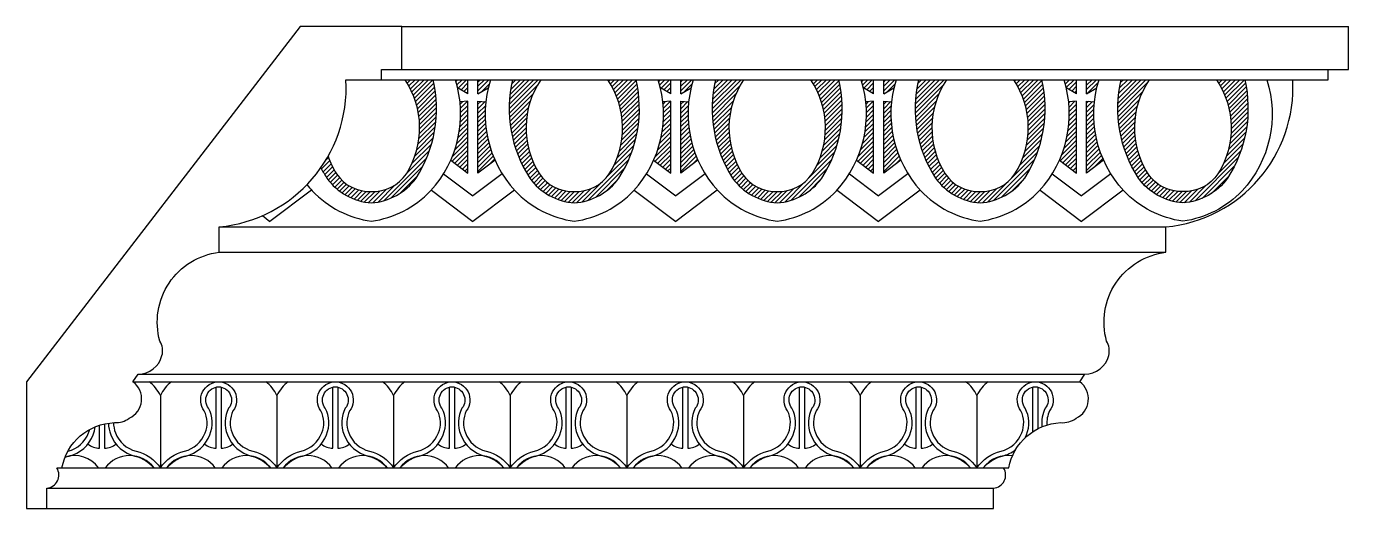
# Model space of a CAD drawing. Extents: x 9 to 270, y 682 to 777.
import ezdxf

# ---------------------------------------------------------------- set-up
doc = ezdxf.new("R2010")
doc.units = 0
doc.header["$LTSCALE"] = 10
doc.header["$MEASUREMENT"] = 0
for name, color, linetype in [('3', 3, 'CONTINUOUS'), ('4', 4, 'CONTINUOUS'), ('7', 7, 'CONTINUOUS')]:
    doc.layers.add(name, color=color, linetype=linetype)
pattern_1 = [(45, (-56, -56.6096), (-0.44194174, 0.44194174), [])]
pattern_2 = [(45, (-96, -56.6096), (-0.44194174, 0.44194174), [])]
pattern_3 = [(45, (-136, -56.6096), (-0.44194174, 0.44194174), [])]

msp = doc.modelspace()

# ---------------------------------------------------------------- hatches: boundary and pattern name
at = {"layer": '3'}
h = msp.add_hatch(dxfattribs=at)
h.set_pattern_fill('ANSI31', color=256, scale=5, style=0)
h.set_pattern_definition(pattern_1)
h.paths.add_polyline_path([(86.15, 747.44, 0.20319), (89.53, 766.82), (83.98, 766.82, -0.297247), (84.24, 748.27, -0.262813), (77.36, 744.81, -0.262813), (70.48, 748.27, -0.056905), (68.8, 751.74, -0.02417), (67.38, 749.48, 0.023475), (68.57, 747.44, 0.224863), (77.36, 742.57, 0.224863)])
h = msp.add_hatch(dxfattribs=at)
h.set_pattern_fill('ANSI31', color=256, scale=5, style=0)
h.set_pattern_definition(pattern_3)
h.paths.add_polyline_path([(96.36, 766.82), (93.91, 766.82, -0.018345), (94.35, 765.24), (96.36, 764.04)])
h.paths.add_polyline_path([(96.36, 762.59), (94.82, 762.5, -0.133078), (93, 750.97), (96.36, 748.44)])
h.paths.add_polyline_path([(99.9, 762.5), (98.36, 762.59), (98.36, 748.44), (101.72, 750.97, -0.133078)])
h.paths.add_polyline_path([(98.36, 766.82), (98.36, 764.04), (100.37, 765.24, -0.018345), (100.81, 766.82)])
h = msp.add_hatch(dxfattribs=at)
h.set_pattern_fill('ANSI31', color=256, scale=5, style=0)
h.set_pattern_definition(pattern_3)
h.paths.add_polyline_path([(129.53, 766.82), (123.98, 766.82, -0.297247), (124.24, 748.27, -0.262813), (117.36, 744.81, -0.262813), (110.48, 748.27, -0.297247), (110.74, 766.82), (105.19, 766.82, 0.20319), (108.57, 747.44, 0.224863), (117.36, 742.57, 0.224863), (126.15, 747.44, 0.20319)])
h = msp.add_hatch(dxfattribs=at)
h.set_pattern_fill('ANSI31', color=256, scale=5, style=0)
h.set_pattern_definition(pattern_2)
h.paths.add_polyline_path([(136.36, 766.82), (133.91, 766.82, -0.018345), (134.35, 765.24), (136.36, 764.04)])
h.paths.add_polyline_path([(136.36, 762.59), (134.82, 762.5, -0.133078), (133, 750.97), (136.36, 748.44)])
h.paths.add_polyline_path([(139.9, 762.5), (138.36, 762.59), (138.36, 748.44), (141.72, 750.97, -0.133078)])
h.paths.add_polyline_path([(138.36, 766.82), (138.36, 764.04), (140.37, 765.24, -0.018345), (140.81, 766.82)])
h = msp.add_hatch(dxfattribs=at)
h.set_pattern_fill('ANSI31', color=256, scale=5, style=0)
h.set_pattern_definition(pattern_2)
h.paths.add_polyline_path([(169.53, 766.82), (163.98, 766.82, -0.297247), (164.24, 748.27, -0.262813), (157.36, 744.81, -0.262813), (150.48, 748.27, -0.297247), (150.74, 766.82), (145.19, 766.82, 0.20319), (148.57, 747.44, 0.224863), (157.36, 742.57, 0.224863), (166.15, 747.44, 0.20319)])
h = msp.add_hatch(dxfattribs=at)
h.set_pattern_fill('ANSI31', color=256, scale=5, style=0)
h.set_pattern_definition(pattern_1)
h.paths.add_polyline_path([(176.36, 766.82), (173.91, 766.82, -0.018345), (174.35, 765.24), (176.36, 764.04)])
h.paths.add_polyline_path([(176.36, 762.59), (174.82, 762.5, -0.133078), (173, 750.97), (176.36, 748.44)])
h.paths.add_polyline_path([(179.9, 762.5), (178.36, 762.59), (178.36, 748.44), (181.72, 750.97, -0.133078)])
h.paths.add_polyline_path([(178.36, 766.82), (178.36, 764.04), (180.37, 765.24, -0.018345), (180.81, 766.82)])
h = msp.add_hatch(dxfattribs=at)
h.set_pattern_fill('ANSI31', color=256, scale=5, style=0)
h.set_pattern_definition(pattern_1)
h.paths.add_polyline_path([(209.53, 766.82), (203.98, 766.82, -0.297247), (204.24, 748.27, -0.262813), (197.36, 744.81, -0.262813), (190.48, 748.27, -0.297247), (190.74, 766.82), (185.19, 766.82, 0.20319), (188.57, 747.44, 0.224863), (197.36, 742.57, 0.224863), (206.15, 747.44, 0.20319)])
h = msp.add_hatch(dxfattribs=at)
h.set_pattern_fill('ANSI31', color=256, scale=5, style=0)
h.set_pattern_definition(pattern_1)
h.paths.add_polyline_path([(216.36, 766.82), (213.91, 766.82, -0.018345), (214.35, 765.24), (216.36, 764.04)])
h.paths.add_polyline_path([(216.36, 762.59), (214.82, 762.5, -0.133078), (213, 750.97), (216.36, 748.44)])
h.paths.add_polyline_path([(219.9, 762.5), (218.36, 762.59), (218.36, 748.44), (221.72, 750.97, -0.133078)])
h.paths.add_polyline_path([(218.36, 766.82), (218.36, 764.04), (220.37, 765.24, -0.018345), (220.81, 766.82)])
h = msp.add_hatch(dxfattribs=at)
h.set_pattern_fill('ANSI31', color=256, scale=5, style=0)
h.set_pattern_definition(pattern_1)
h.paths.add_polyline_path([(230.74, 766.82), (225.19, 766.82, 0.20319), (228.57, 747.44, 0.224863), (237.36, 742.57, 0.224863), (246.15, 747.44, 0.20319), (249.53, 766.82), (243.98, 766.82, -0.297247), (244.24, 748.27, -0.262813), (237.36, 744.81, -0.262813), (230.48, 748.27, -0.297247)])

# ---------------------------------------------------------------- linework, layer by layer
for p, q in [((96.36, 764.04), (96.36, 766.82)), ((98.36, 764.04), (98.36, 766.82)), ((136.36, 764.04), (136.36, 766.82)), ((138.36, 764.04), (138.36, 766.82)), ((176.36, 764.04), (176.36, 766.82)), ((178.36, 764.04), (178.36, 766.82)), ((216.36, 764.04), (216.36, 766.82)), ((218.36, 764.04), (218.36, 766.82)), ((96.36, 764.04), (94.35, 765.24)), ((98.36, 764.04), (100.37, 765.24)), ((136.36, 764.04), (134.35, 765.24)), ((138.36, 764.04), (140.37, 765.24)), ((176.36, 764.04), (174.35, 765.24)), ((178.36, 764.04), (180.37, 765.24)), ((216.36, 764.04), (214.35, 765.24)), ((218.36, 764.04), (220.37, 765.24)), ((96.36, 762.59), (94.82, 762.5)), ((96.36, 748.44), (96.36, 762.59)), ((98.36, 748.44), (98.36, 762.59)), ((98.36, 762.59), (99.9, 762.5)), ((136.36, 762.59), (134.82, 762.5)), ((136.36, 748.44), (136.36, 762.59)), ((138.36, 748.44), (138.36, 762.59)), ((138.36, 762.59), (139.9, 762.5)), ((176.36, 762.59), (174.82, 762.5)), ((176.36, 748.44), (176.36, 762.59)), ((178.36, 748.44), (178.36, 762.59)), ((178.36, 762.59), (179.9, 762.5)), ((216.36, 762.59), (214.82, 762.5)), ((216.36, 748.44), (216.36, 762.59)), ((218.36, 762.59), (219.9, 762.5)), ((218.36, 748.44), (218.36, 762.59)), ((93, 750.97), (96.36, 748.44)), ((101.72, 750.97), (98.36, 748.44)), ((133, 750.97), (136.36, 748.44)), ((141.72, 750.97), (138.36, 748.44)), ((173, 750.97), (176.36, 748.44)), ((181.72, 750.97), (178.36, 748.44)), ((213, 750.97), (216.36, 748.44)), ((221.72, 750.97), (218.36, 748.44)), ((91.58, 748.28), (97.36, 743.93)), ((103.14, 748.28), (97.36, 743.93)), ((131.58, 748.28), (137.36, 743.93)), ((143.14, 748.28), (137.36, 743.93)), ((171.58, 748.28), (177.36, 743.93)), ((183.14, 748.28), (177.36, 743.93)), ((211.58, 748.28), (217.36, 743.93)), ((223.14, 748.28), (217.36, 743.93)), ((65.55, 745.09), (57.36, 738.92)), ((89.17, 745.09), (97.36, 738.92)), ((105.55, 745.09), (97.36, 738.92)), ((129.17, 745.09), (137.36, 738.92)), ((145.55, 745.09), (137.36, 738.92)), ((169.17, 745.09), (177.36, 738.92)), ((185.55, 745.09), (177.36, 738.92)), ((209.17, 745.09), (217.36, 738.92)), ((225.55, 745.09), (217.36, 738.92)), ((55.88, 740.04), (57.36, 738.92)), ((35.74, 704.57), (35.74, 690.32)), ((58.74, 704.57), (58.74, 690.32)), ((81.74, 704.57), (81.74, 690.32)), ((104.74, 704.57), (104.74, 690.32)), ((127.74, 704.57), (127.74, 690.32)), ((150.74, 704.57), (150.74, 690.32)), ((173.74, 704.57), (173.74, 690.32)), ((196.74, 704.57), (196.74, 690.32))]:
    msp.add_line(p, q, dxfattribs=at)
for points in [[(64.64, 746.16, 0.018159), (65.7, 744.93, 0.168546), (77.36, 738.94, 0.168546), (89.02, 744.93, 0.269333), (93.91, 766.82)], [(67.38, 749.48, 0.023475), (68.57, 747.44, 0.224863), (77.36, 742.57, 0.224863), (86.15, 747.44, 0.20319), (89.53, 766.82)], [(68.8, 751.74, 0.056905), (70.48, 748.27, 0.262813), (77.36, 744.81, 0.262813), (84.24, 748.27, 0.297247), (83.98, 766.82)], [(100.81, 766.82, 0.269333), (105.7, 744.93, 0.168546), (117.36, 738.94, 0.168546), (129.02, 744.93, 0.269333), (133.91, 766.82)], [(105.19, 766.82, 0.20319), (108.57, 747.44, 0.224863), (117.36, 742.57, 0.224863), (126.15, 747.44, 0.20319), (129.53, 766.82)], [(110.74, 766.82, 0.297247), (110.48, 748.27, 0.262813), (117.36, 744.81, 0.262813), (124.24, 748.27, 0.297247), (123.98, 766.82)], [(140.81, 766.82, 0.269333), (145.7, 744.93, 0.168546), (157.36, 738.94, 0.168546), (169.02, 744.93, 0.269333), (173.91, 766.82)], [(145.19, 766.82, 0.20319), (148.57, 747.44, 0.224863), (157.36, 742.57, 0.224863), (166.15, 747.44, 0.20319), (169.53, 766.82)], [(150.74, 766.82, 0.297247), (150.48, 748.27, 0.262813), (157.36, 744.81, 0.262813), (164.24, 748.27, 0.297247), (163.98, 766.82)], [(180.81, 766.82, 0.269333), (185.7, 744.93, 0.168546), (197.36, 738.94, 0.168546), (209.02, 744.93, 0.269333), (213.91, 766.82)], [(185.19, 766.82, 0.20319), (188.57, 747.44, 0.224863), (197.36, 742.57, 0.224863), (206.15, 747.44, 0.20319), (209.53, 766.82)], [(190.74, 766.82, 0.297247), (190.48, 748.27, 0.262813), (197.36, 744.81, 0.262813), (204.24, 748.27, 0.297247), (203.98, 766.82)], [(253.91, 766.82, -0.269333), (249.02, 744.93, -0.168546), (237.36, 738.94, -0.168546), (225.7, 744.93, -0.269333), (220.81, 766.82)], [(249.53, 766.82, -0.20319), (246.15, 747.44, -0.224863), (237.36, 742.57, -0.224863), (228.57, 747.44, -0.20319), (225.19, 766.82)], [(243.98, 766.82, -0.297247), (244.24, 748.27, -0.262813), (237.36, 744.81, -0.262813), (230.48, 748.27, -0.297247), (230.74, 766.82)], [(37.96, 707.32, 0.12957), (35.74, 704.57, 0.12957), (33.51, 707.32)], [(35.74, 690.32, -0.182463), (40.51, 693.64, 0.251769), (44.57, 697.22, 0.213006), (44.41, 701.55, -0.609889), (47.24, 707.32, -0.609889), (50.06, 701.55, 0.213006), (49.9, 697.22, 0.251769), (53.96, 693.64, -0.182463), (58.74, 690.32)], [(60.96, 707.32, 0.12957), (58.74, 704.57, 0.12957), (56.51, 707.32)], [(58.74, 690.32, -0.182463), (63.51, 693.64, 0.251769), (67.57, 697.22, 0.213006), (67.41, 701.55, -0.609889), (70.24, 707.32, -0.609889), (73.06, 701.55, 0.213006), (72.9, 697.22, 0.251769), (76.96, 693.64, -0.182463), (81.74, 690.32)], [(83.96, 707.32, 0.12957), (81.74, 704.57, 0.12957), (79.51, 707.32)], [(81.74, 690.32, -0.182463), (86.51, 693.64, 0.251769), (90.57, 697.22, 0.213006), (90.41, 701.55, -0.609889), (93.24, 707.32, -0.609889), (96.06, 701.55, 0.213006), (95.9, 697.22, 0.251769), (99.96, 693.64, -0.182463), (104.74, 690.32)], [(106.96, 707.32, 0.12957), (104.74, 704.57, 0.12957), (102.51, 707.32)], [(104.74, 690.32, -0.182463), (109.51, 693.64, 0.251769), (113.57, 697.22, 0.213006), (113.41, 701.55, -0.609889), (116.24, 707.32, -0.609889), (119.06, 701.55, 0.213006), (118.9, 697.22, 0.251769), (122.96, 693.64, -0.182463), (127.74, 690.32)], [(129.96, 707.32, 0.12957), (127.74, 704.57, 0.12957), (125.51, 707.32)], [(127.74, 690.32, -0.182463), (132.51, 693.64, 0.251769), (136.57, 697.22, 0.213006), (136.41, 701.55, -0.609889), (139.24, 707.32, -0.609889), (142.06, 701.55, 0.213006), (141.9, 697.22, 0.251769), (145.96, 693.64, -0.182463), (150.74, 690.32)], [(152.96, 707.32, 0.12957), (150.74, 704.57, 0.12957), (148.51, 707.32)], [(150.74, 690.32, -0.182463), (155.51, 693.64, 0.251769), (159.57, 697.22, 0.213006), (159.41, 701.55, -0.609889), (162.24, 707.32, -0.609889), (165.06, 701.55, 0.213006), (164.9, 697.22, 0.251769), (168.96, 693.64, -0.182463), (173.74, 690.32)], [(175.96, 707.32, 0.12957), (173.74, 704.57, 0.12957), (171.51, 707.32)], [(173.74, 690.32, -0.182463), (178.51, 693.64, 0.251769), (182.57, 697.22, 0.213006), (182.41, 701.55, -0.609889), (185.24, 707.32, -0.609889), (188.06, 701.55, 0.213006), (187.9, 697.22, 0.251769), (191.96, 693.64, -0.182463), (196.74, 690.32)], [(198.96, 707.32, 0.12957), (196.74, 704.57, 0.12957), (194.51, 707.32)], [(196.74, 690.32, -0.182463), (201.51, 693.64, 0.251769), (205.57, 697.22, 0.213006), (205.41, 701.55, -0.609889), (208.24, 707.32, -0.609889), (211.06, 701.55, 0.134945), (210.53, 698.78)], [(46.58, 690.32, 0.509405), (36.99, 690.32, -0.15682), (40.74, 692.67, 0.250847), (45.51, 696.86, 0.216737), (45.26, 702.09, -0.617806), (47.24, 706.32, -0.617806), (49.21, 702.09, 0.216737), (48.96, 696.86, 0.250847), (53.73, 692.67, -0.15682), (57.48, 690.32, 0.509405), (47.89, 690.32)], [(44.48, 695.04, 0.170425), (46.74, 694.19), (46.74, 706.26)], [(47.74, 706.26), (47.74, 694.19, 0.170425), (49.99, 695.04)], [(69.58, 690.32, 0.509405), (59.99, 690.32, -0.15682), (63.74, 692.67, 0.250847), (68.51, 696.86, 0.216737), (68.26, 702.09, -0.617806), (70.24, 706.32, -0.617806), (72.21, 702.09, 0.216737), (71.96, 696.86, 0.250847), (76.73, 692.67, -0.15682), (80.48, 690.32, 0.509405), (70.89, 690.32)], [(67.48, 695.04, 0.170425), (69.74, 694.19), (69.74, 706.26)], [(70.74, 706.26), (70.74, 694.19, 0.170425), (72.99, 695.04)], [(92.58, 690.32, 0.509405), (82.99, 690.32, -0.15682), (86.74, 692.67, 0.250847), (91.51, 696.86, 0.216737), (91.26, 702.09, -0.617806), (93.24, 706.32, -0.617806), (95.21, 702.09, 0.216737), (94.96, 696.86, 0.250847), (99.73, 692.67, -0.15682), (103.48, 690.32, 0.509405), (93.89, 690.32)], [(90.48, 695.04, 0.170425), (92.74, 694.19), (92.74, 706.26)], [(93.74, 706.26), (93.74, 694.19, 0.170425), (95.99, 695.04)], [(115.58, 690.32, 0.509405), (105.99, 690.32, -0.15682), (109.74, 692.67, 0.250847), (114.51, 696.86, 0.216737), (114.26, 702.09, -0.617806), (116.24, 706.32, -0.617806), (118.21, 702.09, 0.216737), (117.96, 696.86, 0.250847), (122.73, 692.67, -0.15682), (126.48, 690.32, 0.509405), (116.89, 690.32)], [(113.48, 695.04, 0.170425), (115.74, 694.19), (115.74, 706.26)], [(116.74, 706.26), (116.74, 694.19, 0.170425), (118.99, 695.04)], [(138.58, 690.32, 0.509405), (128.99, 690.32, -0.15682), (132.74, 692.67, 0.250847), (137.51, 696.86, 0.216737), (137.26, 702.09, -0.617806), (139.24, 706.32, -0.617806), (141.21, 702.09, 0.216737), (140.96, 696.86, 0.250847), (145.73, 692.67, -0.15682), (149.48, 690.32, 0.509405), (139.89, 690.32)], [(136.48, 695.04, 0.170425), (138.74, 694.19), (138.74, 706.26)], [(139.74, 706.26), (139.74, 694.19, 0.170425), (141.99, 695.04)], [(161.58, 690.32, 0.509405), (151.99, 690.32, -0.15682), (155.74, 692.67, 0.250847), (160.51, 696.86, 0.216737), (160.26, 702.09, -0.617806), (162.24, 706.32, -0.617806), (164.21, 702.09, 0.216737), (163.96, 696.86, 0.250847), (168.73, 692.67, -0.15682), (172.48, 690.32, 0.509405), (162.89, 690.32)], [(159.48, 695.04, 0.170425), (161.74, 694.19), (161.74, 706.26)], [(162.74, 706.26), (162.74, 694.19, 0.170425), (164.99, 695.04)], [(184.58, 690.32, 0.509405), (174.99, 690.32, -0.15682), (178.74, 692.67, 0.250847), (183.51, 696.86, 0.216737), (183.26, 702.09, -0.617806), (185.24, 706.32, -0.617806), (187.21, 702.09, 0.216737), (186.96, 696.86, 0.250847), (191.73, 692.67, -0.15682), (195.48, 690.32, 0.509405), (185.89, 690.32)], [(182.48, 695.04, 0.170425), (184.74, 694.19), (184.74, 706.26)], [(185.74, 706.26), (185.74, 694.19, 0.170425), (187.99, 695.04)], [(206.28, 696.32, 0.0216), (206.51, 696.86, 0.216737), (206.26, 702.09, -0.617806), (208.24, 706.32, -0.617806), (210.21, 702.09, 0.150001), (209.56, 698.43)], [(21.48, 695.04, 0.170425), (23.74, 694.19), (23.74, 698.74)], [(24.74, 699.01), (24.74, 694.19, 0.170425), (26.99, 695.04)], [(25.51, 699.15, 0.093026), (25.96, 696.86, 0.250847), (30.73, 692.67, -0.15682), (34.48, 690.32, 0.509405), (24.89, 690.32)], [(26.51, 699.24, 0.097639), (26.9, 697.22, 0.251769), (30.96, 693.64, -0.182463), (35.74, 690.32)], [(16.95, 692.42, -0.028868), (17.74, 692.67, 0.250847), (22.51, 696.86, 0.064773), (22.91, 698.44)], [(17.53, 693.65, 0.250581), (21.57, 697.22, 0.033878), (21.8, 697.9)], [(203.72, 692.69, 0.28237), (197.99, 690.32, -0.15682), (201.74, 692.67, 0.108623), (204.35, 693.92)], [(23.58, 690.32, 0.324035), (16.97, 692.48, 0.324035)]]:
    msp.add_lwpolyline(points, format="xyb", dxfattribs=at)
for points in [[(207.74, 697.47), (207.74, 706.26)], [(208.74, 706.26), (208.74, 698.05)]]:
    msp.add_lwpolyline(points, dxfattribs=at)
at = {"layer": '4'}
for p, q in [((83.34, 777.32), (270, 777.32)), ((13.34, 682.32), (200, 682.32))]:
    msp.add_line(p, q, dxfattribs=at)
for points in [[(26.71, 699.25, 0.162099), (29.62, 700.1, 0.566928), (30.34, 707.32), (31.34, 708.82, 0.349958), (36.06, 712.48, 0.202204), (35.65, 715.31, -0.460143), (47.34, 732.82), (47.34, 737.82, 0.402374), (72.34, 766.82), (79.34, 766.82), (79.34, 768.82), (83.34, 768.82), (83.34, 777.32), (63.34, 777.32), (9.34, 707.32), (9.34, 682.32), (13.34, 682.32), (13.34, 686.32, 0.558028), (15.34, 690.32), (16.34, 690.32, -0.353629), (26.71, 699.25)], [(196, 682.32), (200, 682.32), (200, 686.32, 0.558028), (202, 690.32), (203, 690.32, -0.350173), (213.25, 699.25, 0.166703), (216.28, 700.1, 0.566928), (217, 707.32), (218, 708.82, 0.349958), (222.72, 712.48, 0.202204), (222.31, 715.31, -0.460143), (234, 732.82), (234, 737.82, 0.402374), (259, 766.82), (266, 766.82), (266, 768.82), (270, 768.82), (270, 777.32)]]:
    msp.add_lwpolyline(points, format="xyb", dxfattribs=at)
at = {"layer": '7'}
for p, q in [((79.34, 766.82), (259, 766.82)), ((83.34, 768.82), (266, 768.82)), ((47.34, 737.82), (234, 737.82)), ((47.34, 732.82), (234, 732.82)), ((30.34, 707.32), (217, 707.32)), ((31.34, 708.82), (218, 708.82)), ((16.34, 690.32), (202, 690.32)), ((13.34, 686.32), (200, 686.32))]:
    msp.add_line(p, q, dxfattribs=at)

doc.saveas('drawing.dxf')
